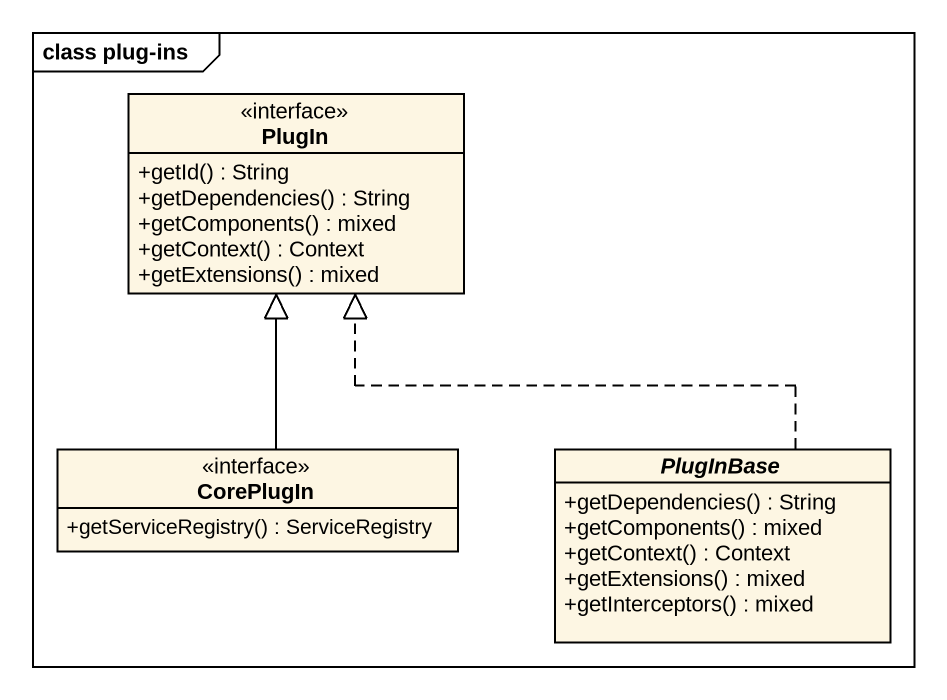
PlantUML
@startuml
mainframe class plug-ins
hide circle
hide empty members
skinparam classAttributeIconSize 0
interface PlugIn {
  +getId() : String
  +getDependencies() : String
  +getComponents() : mixed
  +getContext() : Context
  +getExtensions() : mixed
}
interface CorePlugIn {
  +getServiceRegistry() : ServiceRegistry
}
abstract class PlugInBase {
  +getDependencies() : String
  +getComponents() : mixed
  +getContext() : Context
  +getExtensions() : mixed
  +getInterceptors() : mixed
}
CorePlugIn -up-|> PlugIn
PlugInBase .up.|> PlugIn
@enduml
